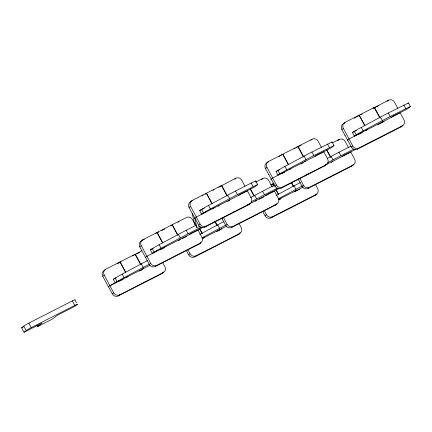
<?xml version="1.0" encoding="UTF-8"?>
<svg xmlns="http://www.w3.org/2000/svg" width="432" height="432" viewBox="0 0 432 432"><rect width="100%" height="100%" fill="white"/><g stroke="black" fill="none" stroke-linecap="round" stroke-linejoin="round"><path stroke-width="0.65" d="M205.454 212.29L206.145 211.739L201.566 214.083L199.66 210.562L202.462 208.845A10.892 0.702 -28.4 0 1 207.322 206.069L227.696 195.134A30.208 1.949 -28.4 0 1 235.526 191.03L253.228 182.007L255.701 180.997L255.56 181.251M255.728 181.024L257.618 184.599L254.902 186.824L252.007 188.303A34.609 2.236 -28.4 0 1 244.82 191.889L240.602 193.93A20.547 1.328 -28.4 0 0 238.626 195.345M331.808 142.349L332.084 141.971L311.909 152.005A30.208 1.949 -28.4 0 0 304.079 156.109L283.711 167.049A10.892 0.702 -28.4 0 0 278.84 169.819L276.043 171.536L277.949 175.057L282.533 172.719L281.842 173.27M332.111 141.998L334.001 145.573L331.29 147.803L328.396 149.283A34.609 2.236 -28.4 0 1 321.203 152.863L316.985 154.904A20.547 1.328 -28.4 0 0 315.009 156.319M408.013 103.469L408.472 102.951L388.292 112.979A30.208 1.949 -28.4 0 0 380.462 117.088L360.094 128.023A10.892 0.702 -28.4 0 0 355.228 130.799L352.426 132.516L354.332 136.037L358.916 133.693L358.225 134.244M408.494 102.978L410.384 106.553L407.673 108.778L404.779 110.257A34.609 2.236 -28.4 0 1 397.586 113.843L393.368 115.884M145.373 257.488L146.945 256.235M344.979 135.302L344.947 135.545M364.792 125.653L359.132 115.187L345.001 122.407A4.558 4.277 51.5 0 0 343.343 128.358L349.056 138.926L347.328 140.378L347.906 140.206M268.596 174.323L268.299 174.722A5.648 0.362 -28.4 0 0 268.666 174.631L268.979 174.512M288.403 164.678L282.744 154.208L268.618 161.428A4.558 4.277 51.5 0 0 266.96 167.384L272.673 177.952L270.896 179.528A5.648 0.362 -28.4 0 0 271.264 179.437L271.577 179.318M37.028 325.49L37.638 326.614L42.125 323.039L24.025 332.289L21.6 327.802L23.771 326.079A4.558 0.292 -28.4 0 1 28.825 323.141L72.365 300.899A4.558 0.292 -28.4 0 1 74.947 299.932L76.464 302.735M24.025 332.289L26.195 330.561A4.558 0.292 -28.4 0 1 31.25 327.629L74.785 305.386A4.558 0.292 -28.4 0 1 77.371 304.414L75.2 306.142L57.1 315.392L52.607 318.962L37.638 326.614M105.381 269.557L104.393 270.34A4.558 4.277 51.5 0 0 102.74 276.296L108.454 286.864L109.933 285.687L119.788 280.454L115.204 282.793L113.303 279.272L116.105 277.555A10.892 0.702 -28.4 0 1 120.965 274.784L141.334 263.844A30.208 1.949 -28.4 0 1 147.636 260.528M162.675 242.962L157.016 232.497L142.884 239.717L141.404 240.894A4.558 4.277 51.5 0 0 139.747 246.85L149.321 264.422A4.558 4.277 51.5 0 0 155.304 266.474L198.844 244.231L200.227 243.13A4.558 4.277 51.5 0 0 201.879 237.179L198.072 230.132M212.02 203.699L206.361 193.234L192.229 200.453L190.75 201.631A4.558 4.277 51.5 0 0 189.097 207.587L194.81 218.155L196.862 227.48L197.516 227.362A5.216 0.335 -28.4 0 0 198.293 227.027L200.021 226.195M140.751 264.746L135.081 254.259L120.107 261.905L118.724 263.007L121.122 261.781M155.536 233.674L157.118 232.459L172.087 224.813L177.763 235.3M205.087 194.292L206.464 193.196L221.438 185.544L227.108 196.036M102.74 276.296L104.22 275.119A4.558 4.277 51.5 0 1 105.872 269.163L120.004 261.943L125.663 272.414M139.747 246.85L141.232 245.673A4.558 4.277 51.5 0 1 142.884 239.717M189.097 207.587L190.577 206.41A4.558 4.277 51.5 0 1 192.229 200.453M134.158 254.993L141.755 250.83M170.813 225.871L172.292 224.694L186.424 217.474A4.558 4.277 51.5 0 1 192.407 219.526L195.896 225.985M220.514 186.278L235.769 178.211A4.558 4.277 51.5 0 1 241.753 180.263L244.928 186.133M234.781 178.994L235.769 178.211M194.81 218.155L196.29 216.972L190.577 206.41M271.193 179.129L265.48 168.561A4.558 4.277 51.5 0 1 267.133 162.61L268.618 161.428M156.109 251.554L156.8 251.008L152.215 253.346L150.314 249.826L153.117 248.108A10.892 0.702 -28.4 0 1 157.977 245.333L178.346 234.398A30.208 1.949 -28.4 0 1 186.181 230.294L195.766 225.391M126.403 277.695L127.985 276.475L109.885 285.725L113.692 292.772A4.558 4.277 51.5 0 0 119.675 294.824L163.215 272.576A4.558 4.277 51.5 0 0 164.867 266.625L162.648 262.516M163.415 248.243L164.997 247.028M212.76 208.98L214.342 207.765M303.491 157.016L297.821 146.524L282.852 154.17L278.91 156.589M265.48 168.561L266.96 167.384M141.577 269.93L142.96 268.828L149.963 265.248M178.583 240.478L179.966 239.382M227.934 201.215L229.316 200.119M142.171 269.498L143.159 268.709L127.883 276.518M178.691 240.44L180.171 239.263M228.037 201.177L229.516 200M108.502 286.826L112.309 293.868L113.692 292.772M149.321 264.422L150.703 263.32A4.558 4.277 51.5 0 0 156.686 265.372L200.227 243.13M194.859 218.111L198.666 225.158L200.048 224.057A4.558 4.277 51.5 0 0 206.032 226.109L249.572 203.866A4.558 4.277 51.5 0 0 251.23 197.91L247.417 190.868M296.438 147.62L298.026 146.405L312.152 139.185A4.558 4.277 51.5 0 1 318.136 141.237L321.629 147.695M261.328 179.626L262.807 178.448A4.558 4.277 51.5 0 1 268.79 180.5L272.284 186.959M310.673 140.362L312.152 139.185M112.309 293.868A4.558 4.277 51.5 0 0 118.292 295.92L119.675 294.824M155.304 266.474L156.686 265.372M198.666 225.158A4.558 4.277 51.5 0 0 204.649 227.21L206.032 226.109M347.576 140.103L341.863 129.541A4.558 4.277 51.5 0 1 343.521 123.584L345.001 122.407M203.278 238.275L204.368 237.454L202.036 238.648M289.64 169.565L290.731 168.739M271.787 184.685L274.072 183.249M357.653 116.365L359.235 115.15L374.204 107.498L379.879 117.99M341.863 129.541L343.343 128.358M118.292 295.92L161.833 273.677L163.215 272.576M204.649 227.21L248.189 204.968L249.572 203.866M255.431 201.091L256.354 200.356M304.776 161.827L305.699 161.093M218.063 230.866L219.542 229.689L204.266 237.492M255.566 201.026L256.554 200.237M304.916 161.762L305.899 160.974M186.154 250.15L188.692 254.848L190.075 253.746A4.558 4.277 51.5 0 0 196.058 255.798L239.598 233.555A4.558 4.277 51.5 0 0 241.256 227.599L239.031 223.49M222.232 218.581L221.918 218.7A5.648 0.362 -28.4 0 1 221.551 218.792L221.848 218.392L225.704 225.396L227.086 224.3A4.558 4.277 51.5 0 0 233.069 226.352L276.61 204.109A4.558 4.277 51.5 0 0 278.262 198.153L274.455 191.106M271.242 179.091L275.054 186.133L276.431 185.036A4.558 4.277 51.5 0 0 282.42 187.088L325.955 164.84A4.558 4.277 51.5 0 0 327.613 158.89L323.8 151.843M373.286 108.232L374.204 107.498M373.421 108.167L388.541 100.165A4.558 4.277 51.5 0 1 394.524 102.217L397.694 108.086M348.349 147.35L345.173 141.48A4.558 4.277 51.5 0 0 339.19 139.428L337.711 140.605A4.558 4.277 51.5 0 1 337.964 140.486M387.553 100.948L388.541 100.165M188.692 254.848A4.558 4.277 51.5 0 0 194.675 256.9L196.058 255.798M225.704 225.396A4.558 4.277 51.5 0 0 231.687 227.448L233.069 226.352M275.054 186.133A4.558 4.277 51.5 0 0 281.038 188.185L282.42 187.088M299.219 178.583L297.977 179.626L298.712 179.404M279.374 199.53L280.751 198.428L278.419 199.622M365.731 130.815L367.114 129.719M194.675 256.9L238.216 234.652L239.598 233.555M231.687 227.448L275.227 205.205L276.61 204.109M281.038 188.185L324.572 165.942L325.955 164.84M294.802 191.516L303.318 186.905M381.164 122.801L382.082 122.067M294.943 191.452L295.925 190.663L280.649 198.466M331.457 162.394L332.937 161.217M381.299 122.737L382.288 121.954M262.856 211.712L265.081 215.822L266.458 214.726A4.558 4.277 51.5 0 0 272.441 216.772L315.981 194.53A4.558 4.277 51.5 0 0 317.639 188.579L315.414 184.469M298.28 179.329L302.087 186.376L303.469 185.274A4.558 4.277 51.5 0 0 309.452 187.326L352.993 165.083A4.558 4.277 51.5 0 0 354.65 159.127L350.838 152.086L324.713 165.418M347.625 140.065L351.437 147.112L352.82 146.011A4.558 4.277 51.5 0 0 358.803 148.063L402.338 125.82A4.558 4.277 51.5 0 0 403.996 119.864L400.189 112.822L349.007 138.969L352.82 146.011M349.839 152.879L350.887 152.048M265.081 215.822A4.558 4.277 51.5 0 0 271.064 217.874L272.441 216.772M302.087 186.376A4.558 4.277 51.5 0 0 308.07 188.428L309.452 187.326M351.437 147.112A4.558 4.277 51.5 0 0 357.421 149.164L358.803 148.063M271.064 217.874L314.599 195.631L315.981 194.53M308.07 188.428L351.61 166.185L352.993 165.083M357.421 149.164L400.961 126.922L402.338 125.82M201.566 214.083L204.368 212.366A10.892 0.702 -28.4 0 1 209.228 209.59L229.597 198.655A30.208 1.949 -28.4 0 1 237.433 194.551M277.949 175.057L280.751 173.34A10.892 0.702 -28.4 0 1 285.611 170.57L305.98 159.635A30.208 1.949 -28.4 0 1 313.816 155.525L334.017 145.525M152.215 253.346L155.018 251.629A10.892 0.702 -28.4 0 1 159.883 248.859L180.252 237.919A30.208 1.949 -28.4 0 1 188.082 233.815L201.269 227.081M115.204 282.793L118.012 281.075A10.892 0.702 -28.4 0 1 122.872 278.305L143.24 267.365A30.208 1.949 -28.4 0 1 149.153 264.249M354.332 136.037L357.134 134.32A10.892 0.702 -28.4 0 1 361.994 131.544L382.369 120.609A30.208 1.949 -28.4 0 1 390.199 116.505L410.4 106.499M250.663 197.559L254.729 195.372A30.208 1.949 -28.4 0 1 262.564 191.268L274.547 185.144M327.046 158.533L331.117 156.352A30.208 1.949 -28.4 0 1 338.947 152.242L350.935 146.124M251.402 201.706L256.635 198.898A30.208 1.949 -28.4 0 1 264.47 194.789L277.652 188.055M327.785 162.68L333.018 159.872A30.208 1.949 -28.4 0 1 340.853 155.768L354.035 149.029M199.692 234.495L217.723 224.824A30.208 1.949 -28.4 0 1 224.019 221.503M276.075 195.475L294.106 185.798A30.208 1.949 -28.4 0 1 300.402 182.482M202.181 237.708L219.623 228.344A30.208 1.949 -28.4 0 1 225.536 225.229M278.564 198.682L296.006 189.319A30.208 1.949 -28.4 0 1 302.308 186.003M201.938 195.917L203.116 195.313M212.868 190.318L214.067 189.707M218.857 187.256L220.055 186.646M267.133 162.61L268.315 162.005M294.046 148.846L295.24 148.235M298.307 146.68L301.255 145.179M343.521 123.584L344.698 122.985M354.116 118.168L357.064 116.667M358.452 115.943L359.651 115.328M360.844 114.718L362.043 114.107M375.284 107.357L378.227 105.851M199.66 210.562L204.244 208.219M276.043 171.536L279.482 169.781M352.426 132.516L356.438 130.464M255.744 182.061L262.807 178.448M332.716 142.738L339.19 139.428M143.17 239.992L144.347 239.393M157.534 232.643L158.733 232.027M161.725 230.499L164.722 228.971M177.876 222.259L179.053 221.659M257.634 184.545L237.433 194.551L235.526 191.03M247.466 190.831L196.241 217.015L200.048 224.057M323.854 151.805L272.624 177.989L276.431 185.036M218.047 206.28L219.224 205.681M282.339 173.421L284.677 172.228M300.893 163.955L303.248 162.756M359.305 134.098L362.227 132.608M377.865 124.632L380.803 123.131M381.283 122.872L384.205 121.381M194.033 224.127L195.21 223.522M270.416 185.101L272.77 183.897L274.028 186.224M117.347 263.725L118.525 263.126M132.5 255.971L133.699 255.355M136.744 253.816L139.687 252.31M150.314 249.826L153.176 248.362M146.891 256.279L198.121 230.094M232.621 212.479L233.788 211.885M247.741 204.741L274.504 191.068M306.083 174.949L309.004 173.459M160.11 249.917L163.031 248.427M182.088 238.691L186.759 236.304M259.06 199.368L263.731 196.981M113.303 279.272L116.165 277.808M21.6 327.802L23.35 326.911M226.346 226.222L219.343 229.802L217.96 230.904L222.048 228.814M119.594 281.156L123.098 279.364M139.331 271.091L141.68 269.887M216.302 231.768L217.474 231.163M279.758 199.346L280.935 198.747M294.926 191.581L299.597 189.194M344.023 155.147L348.241 153.106A34.609 2.236 -28.4 0 0 355.428 149.521M271.858 192.127L267.64 194.168A20.547 1.328 -28.4 0 0 265.664 195.583M194.643 222.653L194.281 222.701L192.213 213.349M194.265 222.674L196.862 227.48M403.877 105.019L405.783 108.545M388.292 112.979L390.199 116.505M380.462 117.088L382.369 120.609M374.409 107.384L380.068 117.85M359.235 115.15L364.905 125.636M361.271 127.386L363.177 130.907M354.326 131.344L356.233 134.865M338.947 152.248L340.853 155.768M327.494 144.045L329.4 147.566M331.117 156.352L333.018 159.872M326.63 149.553L330.718 157.113M326.435 149.677L330.529 157.253M311.909 152.005L313.816 155.525M304.079 156.109L305.98 159.635M298.026 146.405L303.68 156.87M299.662 178.232L303.469 185.274M282.852 154.17L288.522 164.662M284.888 166.406L286.794 169.933M294.106 185.798L296.006 189.319M291.508 182.488L293.706 186.559M291.314 182.623L293.204 186.116M277.943 170.37L279.844 173.891M272.878 183.859L274.136 186.192M276.026 189.686L278.548 194.351M275.918 189.713L278.429 194.362M262.564 191.268L264.465 194.789M251.111 183.065L253.012 186.592M264.238 210.616L266.458 214.726M254.729 195.372L256.635 198.898M250.247 188.579L254.335 196.133M250.366 189.286L253.832 195.696M227.696 195.134L229.597 198.655M221.638 185.431L227.297 195.896M223.279 217.253L227.086 224.3M206.464 193.196L212.139 203.688M208.505 205.432L210.411 208.953M217.723 224.824L219.623 228.344M215.125 221.513L217.01 225.002M214.931 221.643L217.134 225.725M201.56 209.39L203.461 212.917M199.643 228.712L202.165 233.372M199.53 228.739L202.046 233.388M186.181 230.294L188.082 233.815M187.855 249.637L190.075 253.746M178.346 234.398L180.252 237.919M172.292 224.694L177.638 234.576M157.118 232.459L162.788 242.951M159.16 244.696L161.06 248.216M152.21 248.654L154.116 252.18M141.232 245.673L150.703 263.32M141.334 263.844L143.24 267.365M135.281 254.14L140.94 264.605M120.107 261.905L125.782 272.398M122.148 274.142L124.049 277.668M115.198 278.105L117.104 281.626M104.22 275.119L109.933 285.687M72.365 300.899L74.785 305.386M28.825 323.141L31.25 327.629M23.771 326.079L26.195 330.561M279.045 188.546A34.609 2.236 -28.4 0 1 271.858 192.127M261.581 179.507A4.558 4.277 51.5 0 1 262.111 179.323M235.078 179.086A4.558 4.277 51.5 0 1 235.354 179.021M189.281 234.608A20.547 1.328 -28.4 0 1 191.241 233.199L195.475 231.152A34.609 2.236 -28.4 0 0 202.662 227.567M342.047 156.562A20.547 1.328 -28.4 0 1 344.007 155.153M391.397 117.299A20.547 1.328 -28.4 0 1 393.358 115.889M387.056 101.342A4.558 4.277 51.5 0 1 387.315 101.223M402.581 125.41A4.558 4.277 51.5 0 1 400.961 126.922M353.079 164.905A4.558 4.277 51.5 0 1 351.61 166.185M353.371 164.425A4.558 4.277 51.5 0 1 353.23 164.673M316.219 194.119A4.558 4.277 51.5 0 1 314.599 195.631M239.836 233.14A4.558 4.277 51.5 0 1 238.216 234.652M240.095 232.637A4.558 4.277 51.5 0 1 239.976 232.897M276.523 204.152A4.558 4.277 51.5 0 1 275.227 205.205M276.847 203.693A4.558 4.277 51.5 0 1 276.691 203.931M326.192 164.43A4.558 4.277 51.5 0 1 324.572 165.942M326.452 163.928A4.558 4.277 51.5 0 1 326.333 164.182M249.658 203.688A4.558 4.277 51.5 0 1 248.189 204.968M200.599 242.471A4.558 4.277 51.5 0 1 198.844 244.231M163.296 272.403A4.558 4.277 51.5 0 1 161.833 273.677M163.588 271.917A4.558 4.277 51.5 0 1 163.453 272.165"/></g></svg>
